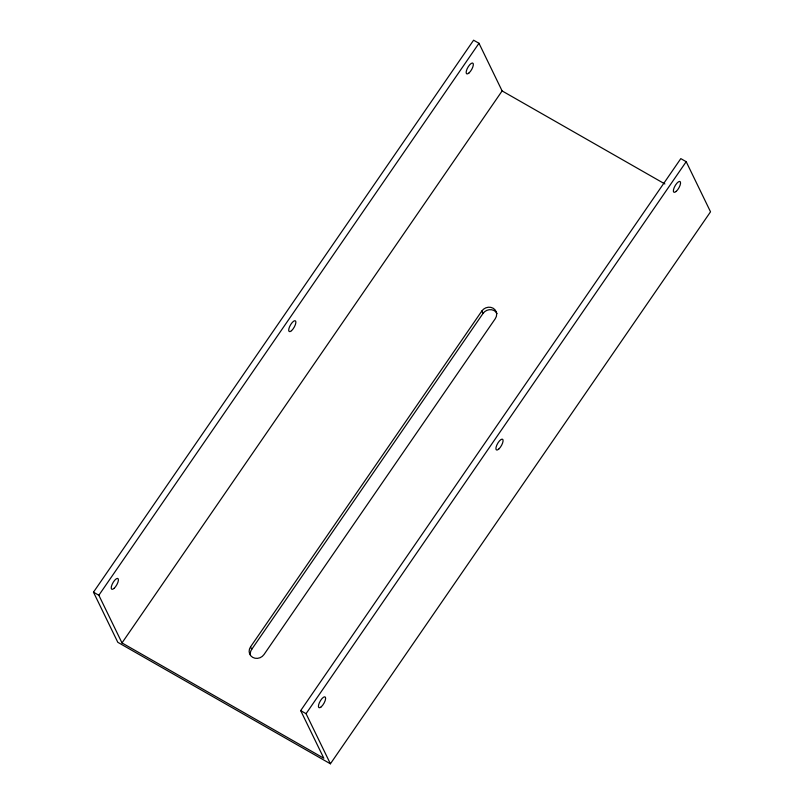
<?xml version="1.0" encoding="UTF-8"?>
<svg xmlns="http://www.w3.org/2000/svg" width="804" height="804" viewBox="0 0 804 804"><rect width="100%" height="100%" fill="white"/><g stroke="black" fill="none" stroke-linecap="round" stroke-linejoin="round"><path stroke-width="1.21" d="M93.475 592.186L98.852 595.261L121.997 642.919L323.831 758.262L300.686 710.605L680.807 158.619L686.194 161.694L710.525 211.814L330.404 763.8L117.806 642.306L93.475 592.186L473.596 40.2L478.983 43.275L502.118 90.932L664.888 183.955M98.852 595.261L478.983 43.275M121.997 642.919L502.118 90.932M250.536 646.868L481.817 311.027A8.271 7.537 -25.9 0 1 493.123 308.213A8.271 7.537 -25.9 0 1 495.264 318.716L263.993 654.556A8.271 7.537 -25.9 0 1 252.677 657.36A8.271 7.537 -25.9 0 1 250.536 646.868L251.732 649.33A8.271 7.537 -25.9 0 0 250.456 655.159M251.732 649.33L483.003 313.48A8.271 7.537 -25.9 0 1 497.063 313.49M330.404 763.8L306.063 713.681L686.194 161.694M300.686 710.605L306.063 713.681M481.817 311.027L483.003 313.48M676.204 191.392A6.201 2.181 -60.3 0 0 680.395 181.915A6.201 2.181 -60.3 0 0 674.265 187.402A6.201 2.181 -60.3 0 0 676.204 191.392M498.741 449.094A6.201 2.181 -60.3 0 0 502.922 439.617A6.201 2.181 -60.3 0 0 496.802 445.104A6.201 2.181 -60.3 0 0 498.741 449.094M321.268 706.796A6.201 2.181 -60.3 0 0 325.459 697.319A6.201 2.181 -60.3 0 0 319.329 702.807A6.201 2.181 -60.3 0 0 321.268 706.796M114.057 588.377A6.201 2.181 -60.3 0 0 118.248 578.9A6.201 2.181 -60.3 0 0 112.118 584.387A6.201 2.181 -60.3 0 0 114.057 588.377M291.53 330.675A6.201 2.181 -60.3 0 0 295.711 321.198A6.201 2.181 -60.3 0 0 289.591 326.685A6.201 2.181 -60.3 0 0 291.53 330.675M468.993 72.973A6.201 2.181 -60.3 0 0 473.174 63.496A6.201 2.181 -60.3 0 0 467.054 68.983A6.201 2.181 -60.3 0 0 468.993 72.973"/></g></svg>
